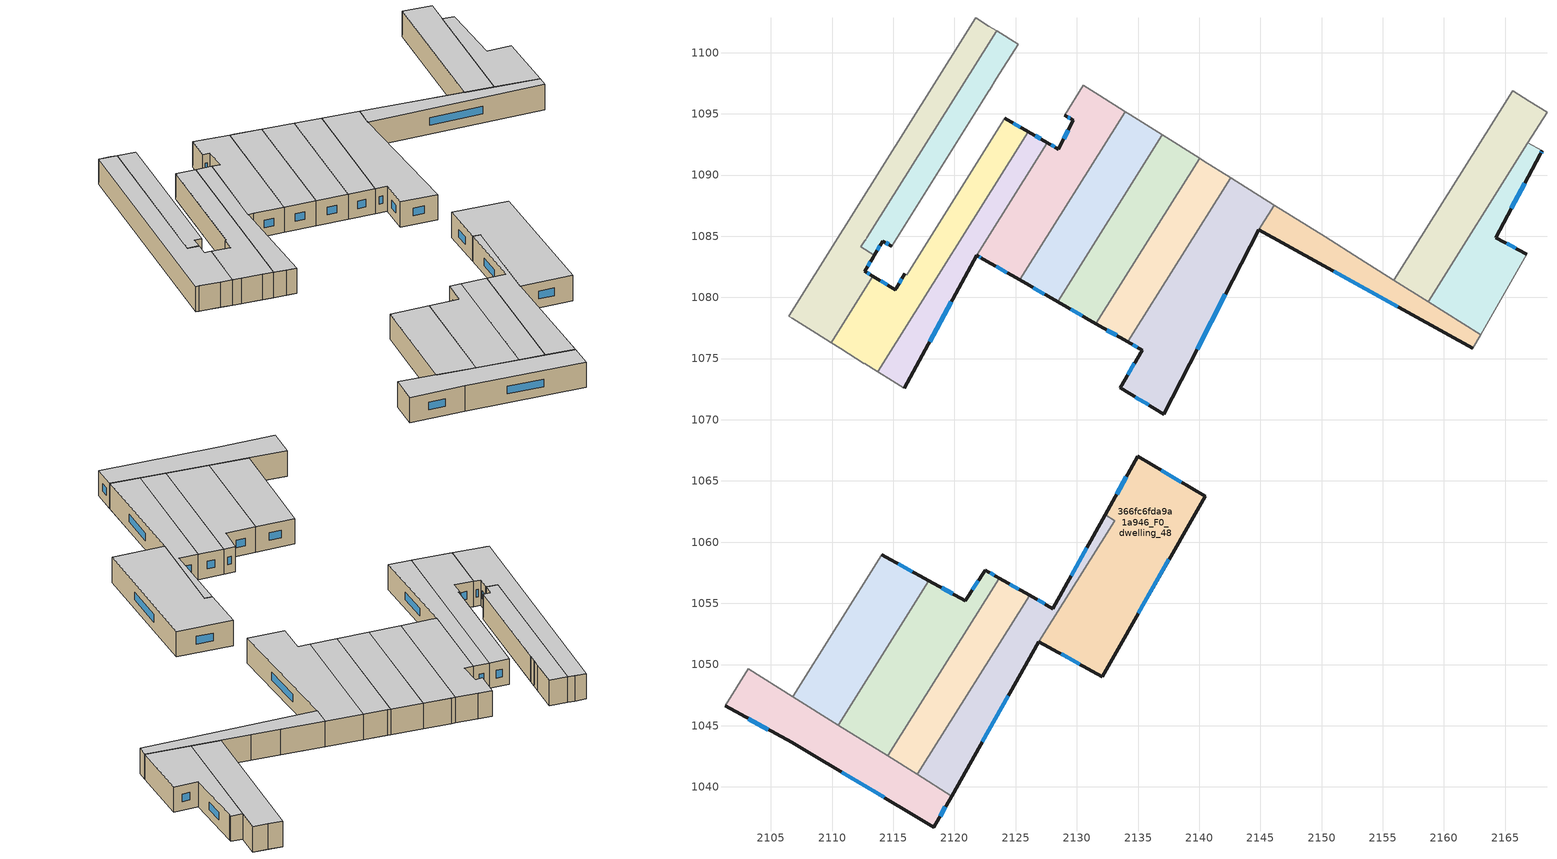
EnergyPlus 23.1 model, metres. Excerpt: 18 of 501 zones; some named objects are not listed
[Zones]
366fc6fda9a1a946_F0_dwelling_24
 floor ground (EU_floor_Construction): 2168.01,1091.97 2167.9,1091.76 2167.87,1091.71 2164.23,1084.88 2166.74,1083.54 2163.01,1076.96 2158.71,1079.65 2166.86,1092.64 z0
 wall outside (EU_wall_Construction): 2166.74,1083.54 2164.23,1084.88 2167.87,1091.71 2167.9,1091.76 2168.01,1091.97 z0:3
 wall to 366fc6fda9a1a946_F0_dwelling_12 (EU_wall_Construction): 2168.01,1091.97 2166.86,1092.64 z0:3
 wall adiabatic (EU_wall_Construction): 2163.01,1076.96 2166.74,1083.54 z0:3
 wall to 366fc6fda9a1a946_F0_dwelling_36 (EU_wall_Construction): 2158.71,1079.65 2163.01,1076.96 z0:3
 wall to 366fc6fda9a1a946_F0_dwelling_25 (EU_wall_Construction): 2166.86,1092.64 2158.71,1079.65 z0:3
 window (EU_Window_Construction): 2167.94,1091.83 2167.97,1091.9 / 2165.51,1087.27 2166.6,1089.31 / 2165.86,1084.01 2165.12,1084.41 z1.05:1.95
 ceiling to 366fc6fda9a1a946_F1_dwelling_24 (EU_floor_Construction): 2163.01,1076.96 2166.74,1083.54 2164.23,1084.88 2167.87,1091.71 2167.9,1091.76 2168.01,1091.97 2166.86,1092.64 2158.71,1079.65 z3
366fc6fda9a1a946_F0_dwelling_25
 floor ground (EU_floor_Construction): 2168.42,1095.12 2158.71,1079.65 2155.91,1081.41 2165.61,1096.88 z0
 wall to 366fc6fda9a1a946_F0_dwelling_26 (EU_wall_Construction): 2165.61,1096.88 2155.91,1081.41 z0:3
 wall to 366fc6fda9a1a946_F0_dwelling_12 (EU_wall_Construction): 2166.86,1092.64 2168.42,1095.12 2166.97,1096.03 z0:3
 wall to 366fc6fda9a1a946_F0_dwelling_36 (EU_wall_Construction): 2155.91,1081.41 2158.71,1079.65 z0:3
 wall to 366fc6fda9a1a946_F0_dwelling_13 (EU_wall_Construction): 2166.97,1096.03 2165.61,1096.88 z0:3
 ceiling to 366fc6fda9a1a946_F1_dwelling_25 (EU_floor_Construction): 2158.71,1079.65 2168.42,1095.12 2165.61,1096.88 2155.91,1081.41 z3
366fc6fda9a1a946_F0_dwelling_36
 floor ground (EU_floor_Construction): 2163.01,1076.96 2162.36,1075.83 2144.86,1085.53 2146.13,1087.54 z0
 wall outside (EU_wall_Construction): 2144.86,1085.53 2162.36,1075.83 z0:3
 wall to 366fc6fda9a1a946_F0_dwelling_37 (EU_wall_Construction): 2146.13,1087.54 2144.86,1085.53 z0:3
 wall adiabatic (EU_wall_Construction): 2162.36,1075.83 2163.01,1076.96 z0:3
 wall to 366fc6fda9a1a946_F0_dwelling_26 (EU_wall_Construction): 2155.9,1081.41 2153.1,1083.18 z0:3
 wall to 366fc6fda9a1a946_F0_dwelling_27 (EU_wall_Construction): 2153.1,1083.18 2150.29,1084.94 z0:3
 wall to 366fc6fda9a1a946_F0_dwelling_28 (EU_wall_Construction): 2150.29,1084.94 2146.13,1087.54 z0:3
 window (EU_Window_Construction): 2151,1082.12 2156.23,1079.23 z1.05:1.95
 ceiling to 366fc6fda9a1a946_F1_dwelling_36 (EU_floor_Construction): 2162.36,1075.83 2163.01,1076.96 2146.13,1087.54 2144.86,1085.53 z3
366fc6fda9a1a946_F0_dwelling_37
 floor ground (EU_floor_Construction): 2146.13,1087.54 2144.86,1085.53 2137.1,1070.47 2133.54,1072.61 2135.34,1075.69 2134.15,1076.36 2142.57,1089.78 z0
 wall outside (EU_wall_Construction): 2134.15,1076.36 2135.34,1075.69 2133.54,1072.61 2137.1,1070.47 2144.86,1085.53 z0:3
 wall to 366fc6fda9a1a946_F0_dwelling_38 (EU_wall_Construction): 2142.57,1089.78 2134.15,1076.36 z0:3
 wall to 366fc6fda9a1a946_F0_dwelling_29 (EU_wall_Construction): 2146.13,1087.54 2142.57,1089.78 z0:3
 window (EU_Window_Construction): 2134.7,1074.61 2134.17,1073.69 / 2134.57,1076.13 2134.92,1075.92 / 2139.83,1075.75 2142.14,1080.25 / 2134.79,1071.86 2135.85,1071.22 z1.05:1.95
 ceiling to 366fc6fda9a1a946_F1_dwelling_37 (EU_floor_Construction): 2137.1,1070.47 2144.86,1085.53 2146.13,1087.54 2142.57,1089.78 2134.15,1076.36 2135.34,1075.69 2133.54,1072.61 z3
366fc6fda9a1a946_F0_dwelling_38
 floor ground (EU_floor_Construction): 2142.57,1089.78 2134.15,1076.36 2131.55,1077.86 2140.02,1091.38 z0
 wall outside (EU_wall_Construction): 2131.55,1077.86 2134.15,1076.36 z0:3
 wall to 366fc6fda9a1a946_F0_dwelling_39 (EU_wall_Construction): 2140.02,1091.38 2131.55,1077.86 z0:3
 wall to 366fc6fda9a1a946_F0_dwelling_29 (EU_wall_Construction): 2142.57,1089.78 2140.33,1091.18 z0:3
 wall to 366fc6fda9a1a946_F0_dwelling_30 (EU_wall_Construction): 2140.33,1091.18 2140.02,1091.37 z0:3
 window (EU_Window_Construction): 2132.46,1077.33 2133.24,1076.89 z1.05:1.95
 ceiling to 366fc6fda9a1a946_F1_dwelling_38 (EU_floor_Construction): 2134.15,1076.36 2142.57,1089.78 2140.02,1091.38 2131.55,1077.86 z3
366fc6fda9a1a946_F0_dwelling_39
 floor ground (EU_floor_Construction): 2140.02,1091.38 2131.55,1077.86 2128.43,1079.65 2136.98,1093.29 z0
 wall outside (EU_wall_Construction): 2128.43,1079.65 2131.55,1077.86 z0:3
 wall to 366fc6fda9a1a946_F0_dwelling_40 (EU_wall_Construction): 2136.98,1093.29 2128.43,1079.65 z0:3
 wall to 366fc6fda9a1a946_F0_dwelling_30 (EU_wall_Construction): 2140.02,1091.37 2136.98,1093.29 z0:3
 window (EU_Window_Construction): 2129.52,1079.02 2130.45,1078.49 z1.05:1.95
 ceiling to 366fc6fda9a1a946_F1_dwelling_39 (EU_floor_Construction): 2131.55,1077.86 2140.02,1091.38 2136.98,1093.29 2128.43,1079.65 z3
366fc6fda9a1a946_F0_dwelling_40
 floor ground (EU_floor_Construction): 2136.98,1093.29 2128.43,1079.65 2125.33,1081.42 2133.96,1095.18 z0
 wall outside (EU_wall_Construction): 2125.33,1081.42 2128.43,1079.65 z0:3
 wall to 366fc6fda9a1a946_F0_dwelling_41 (EU_wall_Construction): 2133.96,1095.18 2125.33,1081.42 z0:3
 wall to 366fc6fda9a1a946_F0_dwelling_30 (EU_wall_Construction): 2136.98,1093.29 2134.34,1094.94 z0:3
 wall to 366fc6fda9a1a946_F0_dwelling_31 (EU_wall_Construction): 2134.34,1094.94 2133.96,1095.18 z0:3
 window (EU_Window_Construction): 2126.42,1080.8 2127.34,1080.27 z1.05:1.95
 ceiling to 366fc6fda9a1a946_F1_dwelling_40 (EU_floor_Construction): 2128.43,1079.65 2136.98,1093.29 2133.96,1095.18 2125.33,1081.42 z3
366fc6fda9a1a946_F0_dwelling_41
 floor ground (EU_floor_Construction): 2133.96,1095.18 2125.33,1081.42 2122.35,1083.14 2121.83,1083.44 2127.6,1092.64 2128.5,1092.13 2129.71,1094.5 2129,1094.87 2130.54,1097.33 z0
 wall outside (EU_wall_Construction): 2121.83,1083.44 2122.35,1083.14 2125.33,1081.42 / 2129,1094.87 2129.71,1094.5 2128.5,1092.13 2127.6,1092.64 z0:3
 wall to 366fc6fda9a1a946_F0_dwelling_42 (EU_wall_Construction): 2127.6,1092.64 2121.83,1083.44 z0:3
 wall to 366fc6fda9a1a946_F0_dwelling_33 (EU_wall_Construction): 2130.54,1097.33 2129,1094.87 z0:3
 wall to 366fc6fda9a1a946_F0_dwelling_31 (EU_wall_Construction): 2133.96,1095.18 2131.81,1096.53 z0:3
 wall to 366fc6fda9a1a946_F0_dwelling_32 (EU_wall_Construction): 2131.81,1096.53 2130.54,1097.33 z0:3
 window (EU_Window_Construction): 2122.01,1083.33 2122.16,1083.24 / 2128.18,1092.31 2127.91,1092.46 / 2129.28,1093.66 2128.92,1092.96 / 2129.25,1094.74 2129.46,1094.63 / 2123.39,1082.54 2124.28,1082.02 z1.05:1.95
 ceiling to 366fc6fda9a1a946_F1_dwelling_41 (EU_floor_Construction): 2125.33,1081.42 2133.96,1095.18 2130.54,1097.33 2129,1094.87 2129.71,1094.5 2128.5,1092.13 2127.6,1092.64 2121.83,1083.44 2122.35,1083.14 z3
366fc6fda9a1a946_F0_dwelling_42
 floor ground (EU_floor_Construction): 2127.6,1092.64 2121.83,1083.44 2115.88,1072.56 2113.72,1073.92 2126.03,1093.54 z0
 wall outside (EU_wall_Construction): 2115.88,1072.56 2121.83,1083.44 / 2127.6,1092.64 2126.03,1093.54 z0:3
 wall to 366fc6fda9a1a946_F0_dwelling_43 (EU_wall_Construction): 2126.03,1093.54 2113.72,1073.92 z0:3
 wall to 366fc6fda9a1a946_F0_dwelling_55 (EU_wall_Construction): 2113.72,1073.92 2114.9,1073.18 z0:3
 wall to 366fc6fda9a1a946_F0_dwelling_54 (EU_wall_Construction): 2114.9,1073.18 2115.88,1072.56 z0:3
 window (EU_Window_Construction): 2117.97,1076.38 2119.74,1079.62 / 2127.05,1092.95 2126.58,1093.22 z1.05:1.95
 ceiling to 366fc6fda9a1a946_F1_dwelling_42 (EU_floor_Construction): 2115.88,1072.56 2121.83,1083.44 2127.6,1092.64 2126.03,1093.54 2113.72,1073.92 z3
366fc6fda9a1a946_F0_dwelling_43
 floor ground (EU_floor_Construction): 2126.03,1093.54 2113.72,1073.92 2109.91,1076.31 2113.32,1081.74 2115.15,1080.63 2115.22,1080.75 2115.94,1081.93 2116.1,1081.84 2124.12,1094.63 z0
 wall outside (EU_wall_Construction): 2126.03,1093.54 2124.12,1094.63 / 2115.94,1081.93 2115.22,1080.75 2115.15,1080.63 2113.32,1081.74 z0:3
 wall to 366fc6fda9a1a946_F0_dwelling_44 (EU_wall_Construction): 2124.12,1094.63 2116.26,1082.09 2116.22,1082.03 2116.1,1081.84 2115.94,1081.93 z0:3
 wall to 366fc6fda9a1a946_F0_dwelling_46 (EU_wall_Construction): 2113.32,1081.74 2109.91,1076.31 z0:3
 wall to 366fc6fda9a1a946_F0_dwelling_56 (EU_wall_Construction): 2110.68,1075.83 2112.64,1074.6 z0:3
 wall to 366fc6fda9a1a946_F0_dwelling_55 (EU_wall_Construction): 2112.64,1074.6 2113.72,1073.92 z0:3
 wall to 366fc6fda9a1a946_F0_dwelling_57 (EU_wall_Construction): 2109.91,1076.31 2110.68,1075.83 z0:3
 window (EU_Window_Construction): 2125.36,1093.92 2124.79,1094.25 / 2114.51,1081.02 2113.96,1081.35 / 2115.69,1081.52 2115.48,1081.17 z1.05:1.95
 ceiling to 366fc6fda9a1a946_F1_dwelling_43 (EU_floor_Construction): 2113.72,1073.92 2126.03,1093.54 2124.12,1094.63 2116.1,1081.84 2115.94,1081.93 2115.22,1080.75 2115.15,1080.63 2113.32,1081.74 2109.91,1076.31 z3
366fc6fda9a1a946_F0_dwelling_45
 floor ground (EU_floor_Construction): 2125.2,1100.67 2122.86,1096.95 2122.84,1096.92 2114.85,1084.18 2114.16,1084.61 2113.45,1083.45 2112.36,1084.12 2112.68,1084.63 2112.74,1084.73 2112.83,1084.88 2123.43,1101.78 z0
 wall outside (EU_wall_Construction): 2113.45,1083.45 2114.16,1084.61 2114.85,1084.18 z0:3
 wall to 366fc6fda9a1a946_F0_dwelling_46 (EU_wall_Construction): 2123.43,1101.78 2112.83,1084.88 2112.74,1084.73 2112.68,1084.63 2112.36,1084.12 2113.45,1083.45 z0:3
 wall to 366fc6fda9a1a946_F0_dwelling_33 (EU_wall_Construction): 2123.43,1097.86 2125.2,1100.67 z0:3
 wall to 366fc6fda9a1a946_F0_dwelling_44 (EU_wall_Construction): 2114.85,1084.18 2122.23,1095.94 2122.37,1096.16 2122.84,1096.92 2122.86,1096.95 / 2122.87,1096.96 2123.43,1097.85 z0:3
 wall to 366fc6fda9a1a946_F0_dwelling_34 (EU_wall_Construction): 2125.2,1100.67 2123.43,1101.78 z0:3
 window (EU_Window_Construction): 2114.4,1084.46 2114.61,1084.33 / 2113.7,1083.86 2113.91,1084.2 z1.05:1.95
 ceiling to 366fc6fda9a1a946_F1_dwelling_45 (EU_floor_Construction): 2114.85,1084.18 2122.84,1096.92 2122.86,1096.95 2125.2,1100.67 2123.43,1101.78 2112.83,1084.88 2112.74,1084.73 2112.68,1084.63 2112.36,1084.12 2113.45,1083.45 2114.16,1084.61 z3
366fc6fda9a1a946_F0_dwelling_46
 floor ground (EU_floor_Construction): 2123.43,1101.78 2112.36,1084.12 2113.45,1083.45 2113.36,1083.3 2112.66,1082.15 2113.32,1081.74 2109.91,1076.31 2106.45,1078.48 2121.74,1102.85 z0
 wall outside (EU_wall_Construction): 2113.32,1081.74 2112.66,1082.15 2113.36,1083.3 2113.45,1083.45 z0:3
 wall to 366fc6fda9a1a946_F0_dwelling_47 (EU_wall_Construction): 2121.74,1102.85 2106.45,1078.48 z0:3
 wall to 366fc6fda9a1a946_F0_dwelling_58 (EU_wall_Construction): 2106.76,1078.29 2108.72,1077.06 z0:3
 wall to 366fc6fda9a1a946_F0_dwelling_35 (EU_wall_Construction): 2122.81,1102.17 2121.74,1102.85 z0:3
 wall to 366fc6fda9a1a946_F0_dwelling_57 (EU_wall_Construction): 2108.72,1077.06 2109.91,1076.31 z0:3
 wall to 366fc6fda9a1a946_F0_dwelling_59 (EU_wall_Construction): 2106.45,1078.48 2106.76,1078.29 z0:3
 wall to 366fc6fda9a1a946_F0_dwelling_34 (EU_wall_Construction): 2123.43,1101.78 2122.81,1102.17 z0:3
 window (EU_Window_Construction): 2112.9,1082.55 2113.11,1082.89 / 2113.09,1081.88 2112.89,1082 z1.05:1.95
 ceiling to 366fc6fda9a1a946_F1_dwelling_46 (EU_floor_Construction): 2113.32,1081.74 2112.66,1082.15 2113.36,1083.3 2113.45,1083.45 2112.36,1084.12 2123.43,1101.78 2121.74,1102.85 2106.45,1078.48 2109.91,1076.31 z3
366fc6fda9a1a946_F0_dwelling_48
 floor ground (EU_floor_Construction): 2140.47,1063.77 2132.06,1049 2126.91,1051.87 2133.11,1061.76 2132.33,1062.25 2134.98,1067.02 z0
 wall outside (EU_wall_Construction): 2126.91,1051.87 2132.06,1049 2140.47,1063.77 2134.98,1067.02 2132.33,1062.25 z0:3
 wall to 366fc6fda9a1a946_F0_dwelling_49 (EU_wall_Construction): 2132.33,1062.25 2133.11,1061.76 2126.91,1051.87 z0:3
 window (EU_Window_Construction): 2128.71,1050.86 2130.25,1050 / 2134.05,1065.34 2133.26,1063.92 / 2138.55,1064.91 2136.91,1065.88 / 2135.01,1054.18 2137.52,1058.59 z1.05:1.95
 ceiling to 366fc6fda9a1a946_F1_dwelling_48 (EU_floor_Construction): 2132.06,1049 2140.47,1063.77 2134.98,1067.02 2132.33,1062.25 2133.11,1061.76 2126.91,1051.87 z3
366fc6fda9a1a946_F0_dwelling_49
 floor ground (EU_floor_Construction): 2133.11,1061.76 2126.91,1051.87 2119.76,1039.25 2116.95,1041.01 2126.13,1055.66 2128.05,1054.58 2132.33,1062.25 z0
 wall outside (EU_wall_Construction): 2119.76,1039.25 2126.91,1051.87 / 2132.33,1062.25 2128.05,1054.58 2126.13,1055.66 z0:3
 wall to 366fc6fda9a1a946_F0_dwelling_50 (EU_wall_Construction): 2126.13,1055.66 2116.95,1041.01 z0:3
 wall to 366fc6fda9a1a946_F0_dwelling_60 (EU_wall_Construction): 2116.95,1041.01 2119.76,1039.25 z0:3
 window (EU_Window_Construction): 2122.26,1043.67 2124.4,1047.44 / 2127.37,1054.96 2126.8,1055.28 / 2130.83,1059.56 2129.55,1057.27 z1.05:1.95
 ceiling to 366fc6fda9a1a946_F1_dwelling_49 (EU_floor_Construction): 2119.76,1039.25 2126.91,1051.87 2133.11,1061.76 2132.33,1062.25 2128.05,1054.58 2126.13,1055.66 2116.95,1041.01 z3
366fc6fda9a1a946_F0_dwelling_50
 floor ground (EU_floor_Construction): 2126.13,1055.66 2116.95,1041.01 2114.54,1042.53 2123.65,1057.06 z0
 wall outside (EU_wall_Construction): 2126.13,1055.66 2123.65,1057.06 z0:3
 wall to 366fc6fda9a1a946_F0_dwelling_51 (EU_wall_Construction): 2123.65,1057.06 2114.54,1042.53 z0:3
 wall to 366fc6fda9a1a946_F0_dwelling_60 (EU_wall_Construction): 2114.54,1042.53 2116.95,1041.01 z0:3
 window (EU_Window_Construction): 2125.26,1056.15 2124.52,1056.57 z1.05:1.95
 ceiling to 366fc6fda9a1a946_F1_dwelling_50 (EU_floor_Construction): 2116.95,1041.01 2126.13,1055.66 2123.65,1057.06 2114.54,1042.53 z3
366fc6fda9a1a946_F0_dwelling_51
 floor ground (EU_floor_Construction): 2123.65,1057.06 2114.54,1042.53 2110.5,1045.05 2117.91,1056.86 2120.9,1055.23 2122.5,1057.72 z0
 wall outside (EU_wall_Construction): 2123.65,1057.06 2122.5,1057.72 2120.9,1055.23 2117.91,1056.86 z0:3
 wall to 366fc6fda9a1a946_F0_dwelling_52 (EU_wall_Construction): 2117.91,1056.86 2110.5,1045.05 z0:3
 wall to 366fc6fda9a1a946_F0_dwelling_60 (EU_wall_Construction): 2110.5,1045.05 2114.54,1042.53 z0:3
 window (EU_Window_Construction): 2119.85,1055.8 2118.96,1056.29 / 2121.94,1056.84 2121.46,1056.1 / 2123.25,1057.29 2122.9,1057.49 z1.05:1.95
 ceiling to 366fc6fda9a1a946_F1_dwelling_51 (EU_floor_Construction): 2114.54,1042.53 2123.65,1057.06 2122.5,1057.72 2120.9,1055.23 2117.91,1056.86 2110.5,1045.05 z3
366fc6fda9a1a946_F0_dwelling_52
 floor ground (EU_floor_Construction): 2117.91,1056.86 2110.5,1045.05 2106.79,1047.38 2114.05,1058.97 z0
 wall outside (EU_wall_Construction): 2117.91,1056.86 2114.05,1058.97 z0:3
 wall to 366fc6fda9a1a946_F0_dwelling_53 (EU_wall_Construction): 2114.05,1058.97 2106.79,1047.38 z0:3
 wall to 366fc6fda9a1a946_F0_dwelling_60 (EU_wall_Construction): 2106.79,1047.38 2110.5,1045.05 z0:3
 window (EU_Window_Construction): 2116.56,1057.6 2115.4,1058.23 z1.05:1.95
 ceiling to 366fc6fda9a1a946_F1_dwelling_52 (EU_floor_Construction): 2110.5,1045.05 2117.91,1056.86 2114.05,1058.97 2106.79,1047.38 z3
366fc6fda9a1a946_F0_dwelling_60
 floor ground (EU_floor_Construction): 2119.76,1039.25 2118.31,1036.71 2106.72,1043.63 2101.25,1046.64 2103.15,1049.67 z0
 wall outside (EU_wall_Construction): 2101.25,1046.64 2106.72,1043.63 2118.31,1036.71 2119.76,1039.25 z0:3
 wall to 366fc6fda9a1a946_F0_dwelling_61 (EU_wall_Construction): 2103.15,1049.67 2101.25,1046.64 z0:3
 wall to 366fc6fda9a1a946_F0_dwelling_53 (EU_wall_Construction): 2106.79,1047.39 2103.15,1049.67 z0:3
 window (EU_Window_Construction): 2103.16,1045.58 2104.8,1044.68 / 2118.82,1037.6 2119.25,1038.36 / 2110.78,1041.2 2114.25,1039.13 z1.05:1.95
 ceiling to 366fc6fda9a1a946_F1_dwelling_60 (EU_floor_Construction): 2118.31,1036.71 2119.76,1039.25 2103.15,1049.67 2101.25,1046.64 2106.72,1043.63 z3
[Building]
EU S2 Campaign: North Axis=0; Terrain=City; Solar Distribution=FullExterior
[Site:Location]
Bologna: Latitude=44.5; Longitude=11.25; Time Zone=1; Elevation=37
[SizingPeriod:WeatherFileDays]
AnnualSizingPeriod: Begin Month=1; Begin Day of Month=1; End Month=12; End Day of Month=31; Day of Week for Start Day=Monday; Use Weather File Daylight Saving Period=No; Use Weather File Rain and Snow Indicators=No
[MATERIAL]
EU_InternalMass_Material: Roughness=MediumRough; Thickness=0.1; Conductivity=1; Density=1800; Specific Heat=900; Thermal Absorptance=0.9; Solar Absorptance=0.7; Visible Absorptance=0.7
[MATERIAL:NOMASS] Roughness=MediumRough; Thermal Absorptance=0.9; Solar Absorptance=0.7; Visible Absorptance=0.7
Name | Thermal Resistance
EU_wall_NoMass | 0.890213
EU_floor_NoMass | 0.79516
[WINDOWMATERIAL:SIMPLEGLAZINGSYSTEM]
EU_Window_SimpleGlazing: UFactor=4.49146; Solar Heat Gain Coefficient=0.85; Visible Transmittance=0.85
[CONSTRUCTION]
EU_wall_Construction: EU_wall_NoMass
EU_floor_Construction: EU_floor_NoMass
EU_Window_Construction: EU_Window_SimpleGlazing
EU_InternalMass_Construction: EU_InternalMass_Material
[ZONE] Type=1; Multiplier=1; Ceiling Height=autocalculate; Floor Area=autocalculate; Part of Total Floor Area=Yes
Name | Volume
366fc6fda9a1a946_F0_dwelling_24 | 147.959
366fc6fda9a1a946_F0_dwelling_25 | 181.66
366fc6fda9a1a946_F0_dwelling_36 | 110.349
366fc6fda9a1a946_F0_dwelling_37 | 265.075
366fc6fda9a1a946_F0_dwelling_38 | 143.198
366fc6fda9a1a946_F0_dwelling_39 | 172.863
366fc6fda9a1a946_F0_dwelling_40 | 172.859
366fc6fda9a1a946_F0_dwelling_41 | 190.408
366fc6fda9a1a946_F0_dwelling_42 | 139.366
366fc6fda9a1a946_F0_dwelling_43 | 197.583
366fc6fda9a1a946_F0_dwelling_45 | 126.927
366fc6fda9a1a946_F0_dwelling_46 | 218.781
366fc6fda9a1a946_F0_dwelling_48 | 300.943
366fc6fda9a1a946_F0_dwelling_49 | 171.408
366fc6fda9a1a946_F0_dwelling_50 | 146.943
366fc6fda9a1a946_F0_dwelling_51 | 212.953
366fc6fda9a1a946_F0_dwelling_52 | 181.666
366fc6fda9a1a946_F0_dwelling_60 | 187.446
[INTERNALMASS] Construction=EU_InternalMass_Construction
Name | Zone or ZoneList | Surface Area
366fc6fda9a1a946_F0_dwelling_24_EU_InternalMass | 366fc6fda9a1a946_F0_dwelling_24 | 49.3206
366fc6fda9a1a946_F0_dwelling_25_EU_InternalMass | 366fc6fda9a1a946_F0_dwelling_25 | 60.553
366fc6fda9a1a946_F0_dwelling_36_EU_InternalMass | 366fc6fda9a1a946_F0_dwelling_36 | 36.783
366fc6fda9a1a946_F0_dwelling_37_EU_InternalMass | 366fc6fda9a1a946_F0_dwelling_37 | 88.3591
366fc6fda9a1a946_F0_dwelling_38_EU_InternalMass | 366fc6fda9a1a946_F0_dwelling_38 | 47.7329
366fc6fda9a1a946_F0_dwelling_39_EU_InternalMass | 366fc6fda9a1a946_F0_dwelling_39 | 57.6211
366fc6fda9a1a946_F0_dwelling_40_EU_InternalMass | 366fc6fda9a1a946_F0_dwelling_40 | 57.6196
366fc6fda9a1a946_F0_dwelling_41_EU_InternalMass | 366fc6fda9a1a946_F0_dwelling_41 | 63.4692
366fc6fda9a1a946_F0_dwelling_42_EU_InternalMass | 366fc6fda9a1a946_F0_dwelling_42 | 46.4546
366fc6fda9a1a946_F0_dwelling_43_EU_InternalMass | 366fc6fda9a1a946_F0_dwelling_43 | 65.86
366fc6fda9a1a946_F0_dwelling_45_EU_InternalMass | 366fc6fda9a1a946_F0_dwelling_45 | 42.3056
366fc6fda9a1a946_F0_dwelling_46_EU_InternalMass | 366fc6fda9a1a946_F0_dwelling_46 | 72.9262
366fc6fda9a1a946_F0_dwelling_48_EU_InternalMass | 366fc6fda9a1a946_F0_dwelling_48 | 100.316
366fc6fda9a1a946_F0_dwelling_49_EU_InternalMass | 366fc6fda9a1a946_F0_dwelling_49 | 57.1354
366fc6fda9a1a946_F0_dwelling_50_EU_InternalMass | 366fc6fda9a1a946_F0_dwelling_50 | 48.981
366fc6fda9a1a946_F0_dwelling_51_EU_InternalMass | 366fc6fda9a1a946_F0_dwelling_51 | 70.9843
366fc6fda9a1a946_F0_dwelling_52_EU_InternalMass | 366fc6fda9a1a946_F0_dwelling_52 | 60.5554
366fc6fda9a1a946_F0_dwelling_60_EU_InternalMass | 366fc6fda9a1a946_F0_dwelling_60 | 62.4819
[OTHEREQUIPMENT] Fuel Type=Electricity; Design Level Calculation Method=Watts/Area; Power per Zone Floor Area=1; Fraction Latent=0; Fraction Radiant=0; Fraction Lost=0; Carbon Dioxide Generation Rate=0; EndUse Subcategory=EU_Step8_InternalGains
Name | Zone or ZoneList or Space or SpaceList | Schedule
EU_Step8_InternalGain_366fc6fda9a1a946_F0_dwelling_24_f000 | 366fc6fda9a1a946_F0_dwelling_24 | EU_Step8_GainSchedule_366fc6fda9a1a946_F0_dwelling_24_f000
EU_Step8_InternalGain_366fc6fda9a1a946_F0_dwelling_25_f000 | 366fc6fda9a1a946_F0_dwelling_25 | EU_Step8_GainSchedule_366fc6fda9a1a946_F0_dwelling_25_f000
EU_Step8_InternalGain_366fc6fda9a1a946_F0_dwelling_36_f000 | 366fc6fda9a1a946_F0_dwelling_36 | EU_Step8_GainSchedule_366fc6fda9a1a946_F0_dwelling_36_f000
EU_Step8_InternalGain_366fc6fda9a1a946_F0_dwelling_37_f000 | 366fc6fda9a1a946_F0_dwelling_37 | EU_Step8_GainSchedule_366fc6fda9a1a946_F0_dwelling_37_f000
EU_Step8_InternalGain_366fc6fda9a1a946_F0_dwelling_38_f000 | 366fc6fda9a1a946_F0_dwelling_38 | EU_Step8_GainSchedule_366fc6fda9a1a946_F0_dwelling_38_f000
EU_Step8_InternalGain_366fc6fda9a1a946_F0_dwelling_39_f000 | 366fc6fda9a1a946_F0_dwelling_39 | EU_Step8_GainSchedule_366fc6fda9a1a946_F0_dwelling_39_f000
EU_Step8_InternalGain_366fc6fda9a1a946_F0_dwelling_40_f000 | 366fc6fda9a1a946_F0_dwelling_40 | EU_Step8_GainSchedule_366fc6fda9a1a946_F0_dwelling_40_f000
EU_Step8_InternalGain_366fc6fda9a1a946_F0_dwelling_41_f000 | 366fc6fda9a1a946_F0_dwelling_41 | EU_Step8_GainSchedule_366fc6fda9a1a946_F0_dwelling_41_f000
EU_Step8_InternalGain_366fc6fda9a1a946_F0_dwelling_42_f000 | 366fc6fda9a1a946_F0_dwelling_42 | EU_Step8_GainSchedule_366fc6fda9a1a946_F0_dwelling_42_f000
EU_Step8_InternalGain_366fc6fda9a1a946_F0_dwelling_43_f000 | 366fc6fda9a1a946_F0_dwelling_43 | EU_Step8_GainSchedule_366fc6fda9a1a946_F0_dwelling_43_f000
EU_Step8_InternalGain_366fc6fda9a1a946_F0_dwelling_45_f000 | 366fc6fda9a1a946_F0_dwelling_45 | EU_Step8_GainSchedule_366fc6fda9a1a946_F0_dwelling_45_f000
EU_Step8_InternalGain_366fc6fda9a1a946_F0_dwelling_46_f000 | 366fc6fda9a1a946_F0_dwelling_46 | EU_Step8_GainSchedule_366fc6fda9a1a946_F0_dwelling_46_f000
EU_Step8_InternalGain_366fc6fda9a1a946_F0_dwelling_48_f000 | 366fc6fda9a1a946_F0_dwelling_48 | EU_Step8_GainSchedule_366fc6fda9a1a946_F0_dwelling_48_f000
EU_Step8_InternalGain_366fc6fda9a1a946_F0_dwelling_49_f000 | 366fc6fda9a1a946_F0_dwelling_49 | EU_Step8_GainSchedule_366fc6fda9a1a946_F0_dwelling_49_f000
EU_Step8_InternalGain_366fc6fda9a1a946_F0_dwelling_50_f000 | 366fc6fda9a1a946_F0_dwelling_50 | EU_Step8_GainSchedule_366fc6fda9a1a946_F0_dwelling_50_f000
EU_Step8_InternalGain_366fc6fda9a1a946_F0_dwelling_51_f000 | 366fc6fda9a1a946_F0_dwelling_51 | EU_Step8_GainSchedule_366fc6fda9a1a946_F0_dwelling_51_f000
EU_Step8_InternalGain_366fc6fda9a1a946_F0_dwelling_52_f000 | 366fc6fda9a1a946_F0_dwelling_52 | EU_Step8_GainSchedule_366fc6fda9a1a946_F0_dwelling_52_f000
EU_Step8_InternalGain_366fc6fda9a1a946_F0_dwelling_60_f000 | 366fc6fda9a1a946_F0_dwelling_60 | EU_Step8_GainSchedule_366fc6fda9a1a946_F0_dwelling_60_f000
[ZONEVENTILATION:DESIGNFLOWRATE] Schedule=EU_AlwaysOn; Design Flow Rate Calculation Method=AirChanges/Hour; Air Changes per Hour=0.718634; Ventilation Type=Natural; Fan Pressure Rise=0; Fan Total Efficiency=1; Constant Term Coefficient=1; Temperature Term Coefficient=0; Velocity Term Coefficient=0; Velocity Squared Term Coefficient=0; Minimum Indoor Temperature=-100; Maximum Indoor Temperature=100; Delta Temperature=-100; Minimum Outdoor Temperature=-100; Maximum Outdoor Temperature=100; Maximum Wind Speed=40
Name | Zone or ZoneList or Space or SpaceList
EU_ConstantAir_366fc6fda9a1a946_F0_dwelling_24 | 366fc6fda9a1a946_F0_dwelling_24
EU_ConstantAir_366fc6fda9a1a946_F0_dwelling_25 | 366fc6fda9a1a946_F0_dwelling_25
EU_ConstantAir_366fc6fda9a1a946_F0_dwelling_36 | 366fc6fda9a1a946_F0_dwelling_36
EU_ConstantAir_366fc6fda9a1a946_F0_dwelling_37 | 366fc6fda9a1a946_F0_dwelling_37
EU_ConstantAir_366fc6fda9a1a946_F0_dwelling_38 | 366fc6fda9a1a946_F0_dwelling_38
EU_ConstantAir_366fc6fda9a1a946_F0_dwelling_39 | 366fc6fda9a1a946_F0_dwelling_39
EU_ConstantAir_366fc6fda9a1a946_F0_dwelling_40 | 366fc6fda9a1a946_F0_dwelling_40
EU_ConstantAir_366fc6fda9a1a946_F0_dwelling_41 | 366fc6fda9a1a946_F0_dwelling_41
EU_ConstantAir_366fc6fda9a1a946_F0_dwelling_42 | 366fc6fda9a1a946_F0_dwelling_42
EU_ConstantAir_366fc6fda9a1a946_F0_dwelling_43 | 366fc6fda9a1a946_F0_dwelling_43
EU_ConstantAir_366fc6fda9a1a946_F0_dwelling_45 | 366fc6fda9a1a946_F0_dwelling_45
EU_ConstantAir_366fc6fda9a1a946_F0_dwelling_46 | 366fc6fda9a1a946_F0_dwelling_46
EU_ConstantAir_366fc6fda9a1a946_F0_dwelling_48 | 366fc6fda9a1a946_F0_dwelling_48
EU_ConstantAir_366fc6fda9a1a946_F0_dwelling_49 | 366fc6fda9a1a946_F0_dwelling_49
EU_ConstantAir_366fc6fda9a1a946_F0_dwelling_50 | 366fc6fda9a1a946_F0_dwelling_50
EU_ConstantAir_366fc6fda9a1a946_F0_dwelling_51 | 366fc6fda9a1a946_F0_dwelling_51
EU_ConstantAir_366fc6fda9a1a946_F0_dwelling_52 | 366fc6fda9a1a946_F0_dwelling_52
EU_ConstantAir_366fc6fda9a1a946_F0_dwelling_60 | 366fc6fda9a1a946_F0_dwelling_60
[HVACTEMPLATE:THERMOSTAT] Constant Heating Setpoint=20; Constant Cooling Setpoint=50
EU_HeatOnly_366fc6fda9a1a946_F5_dwelling_21; EU_HeatOnly_366fc6fda9a1a946_F5_dwelling_22; EU_HeatOnly_366fc6fda9a1a946_F5_dwelling_23; EU_HeatOnly_366fc6fda9a1a946_F5_dwelling_24; EU_HeatOnly_366fc6fda9a1a946_F5_dwelling_25; EU_HeatOnly_366fc6fda9a1a946_F5_dwelling_26; EU_HeatOnly_366fc6fda9a1a946_F5_dwelling_27; EU_HeatOnly_366fc6fda9a1a946_F5_dwelling_28; EU_HeatOnly_366fc6fda9a1a946_F5_dwelling_29; EU_HeatOnly_366fc6fda9a1a946_F5_dwelling_30; EU_HeatOnly_366fc6fda9a1a946_F5_dwelling_31; EU_HeatOnly_366fc6fda9a1a946_F5_dwelling_32; EU_HeatOnly_366fc6fda9a1a946_F5_dwelling_33; EU_HeatOnly_366fc6fda9a1a946_F5_dwelling_34; EU_HeatOnly_366fc6fda9a1a946_F5_dwelling_35; EU_HeatOnly_366fc6fda9a1a946_F5_dwelling_36; EU_HeatOnly_366fc6fda9a1a946_F5_dwelling_37; EU_HeatOnly_366fc6fda9a1a946_F5_dwelling_38; EU_HeatOnly_366fc6fda9a1a946_F5_dwelling_39; EU_HeatOnly_366fc6fda9a1a946_F5_dwelling_40; EU_HeatOnly_366fc6fda9a1a946_F5_dwelling_41; EU_HeatOnly_366fc6fda9a1a946_F5_dwelling_42; EU_HeatOnly_366fc6fda9a1a946_F5_dwelling_43; EU_HeatOnly_366fc6fda9a1a946_F5_dwelling_44; EU_HeatOnly_366fc6fda9a1a946_F5_dwelling_45; EU_HeatOnly_366fc6fda9a1a946_F5_dwelling_46; EU_HeatOnly_366fc6fda9a1a946_F5_dwelling_47; EU_HeatOnly_366fc6fda9a1a946_F5_dwelling_48; EU_HeatOnly_366fc6fda9a1a946_F5_dwelling_49; EU_HeatOnly_366fc6fda9a1a946_F5_dwelling_50; EU_HeatOnly_366fc6fda9a1a946_F5_dwelling_51; EU_HeatOnly_366fc6fda9a1a946_F5_dwelling_52; EU_HeatOnly_366fc6fda9a1a946_F5_dwelling_53; EU_HeatOnly_366fc6fda9a1a946_F5_dwelling_54; EU_HeatOnly_366fc6fda9a1a946_F5_dwelling_55; EU_HeatOnly_366fc6fda9a1a946_F5_dwelling_56; EU_HeatOnly_366fc6fda9a1a946_F5_dwelling_57; EU_HeatOnly_366fc6fda9a1a946_F5_dwelling_58; EU_HeatOnly_366fc6fda9a1a946_F5_dwelling_59; EU_HeatOnly_366fc6fda9a1a946_F5_dwelling_60; EU_HeatOnly_366fc6fda9a1a946_F5_dwelling_61; EU_HeatOnly_366fc6fda9a1a946_F5_dwelling_62; EU_HeatOnly_366fc6fda9a1a946_F5_dwelling_63; EU_HeatOnly_366fc6fda9a1a946_F5_dwelling_64; EU_HeatOnly_366fc6fda9a1a946_F5_dwelling_65; EU_HeatOnly_366fc6fda9a1a946_F5_dwelling_66; EU_HeatOnly_366fc6fda9a1a946_F5_dwelling_67; EU_HeatOnly_366fc6fda9a1a946_F5_dwelling_68; EU_HeatOnly_366fc6fda9a1a946_F5_dwelling_69; EU_HeatOnly_366fc6fda9a1a946_F5_dwelling_70; EU_HeatOnly_366fc6fda9a1a946_F6_dwelling_0; EU_HeatOnly_366fc6fda9a1a946_F6_dwelling_1; EU_HeatOnly_366fc6fda9a1a946_F6_dwelling_2; EU_HeatOnly_366fc6fda9a1a946_F6_dwelling_3; EU_HeatOnly_366fc6fda9a1a946_F6_dwelling_4; EU_HeatOnly_366fc6fda9a1a946_F6_dwelling_5; EU_HeatOnly_366fc6fda9a1a946_F6_dwelling_6; EU_HeatOnly_366fc6fda9a1a946_F6_dwelling_7; EU_HeatOnly_366fc6fda9a1a946_F6_dwelling_8; EU_HeatOnly_366fc6fda9a1a946_F6_dwelling_9; EU_HeatOnly_366fc6fda9a1a946_F6_dwelling_10; EU_HeatOnly_366fc6fda9a1a946_F6_dwelling_11; EU_HeatOnly_366fc6fda9a1a946_F6_dwelling_12; EU_HeatOnly_366fc6fda9a1a946_F6_dwelling_13; EU_HeatOnly_366fc6fda9a1a946_F6_dwelling_14; EU_HeatOnly_366fc6fda9a1a946_F6_dwelling_15; EU_HeatOnly_366fc6fda9a1a946_F6_dwelling_16; EU_HeatOnly_366fc6fda9a1a946_F6_dwelling_17; EU_HeatOnly_366fc6fda9a1a946_F6_dwelling_18; EU_HeatOnly_366fc6fda9a1a946_F6_dwelling_19; EU_HeatOnly_366fc6fda9a1a946_F6_dwelling_20; EU_HeatOnly_366fc6fda9a1a946_F6_dwelling_21; EU_HeatOnly_366fc6fda9a1a946_F6_dwelling_22; EU_HeatOnly_366fc6fda9a1a946_F6_dwelling_23; EU_HeatOnly_366fc6fda9a1a946_F6_dwelling_24; EU_HeatOnly_366fc6fda9a1a946_F6_dwelling_25; EU_HeatOnly_366fc6fda9a1a946_F6_dwelling_26; EU_HeatOnly_366fc6fda9a1a946_F6_dwelling_27; EU_HeatOnly_366fc6fda9a1a946_F6_dwelling_28; EU_HeatOnly_366fc6fda9a1a946_F6_dwelling_29; EU_HeatOnly_366fc6fda9a1a946_F6_dwelling_30; EU_HeatOnly_366fc6fda9a1a946_F6_dwelling_31; EU_HeatOnly_366fc6fda9a1a946_F6_dwelling_32; EU_HeatOnly_366fc6fda9a1a946_F6_dwelling_33; EU_HeatOnly_366fc6fda9a1a946_F6_dwelling_34; EU_HeatOnly_366fc6fda9a1a946_F6_dwelling_35; EU_HeatOnly_366fc6fda9a1a946_F6_dwelling_36; EU_HeatOnly_366fc6fda9a1a946_F6_dwelling_37; EU_HeatOnly_366fc6fda9a1a946_F6_dwelling_38; EU_HeatOnly_366fc6fda9a1a946_F6_dwelling_39; EU_HeatOnly_366fc6fda9a1a946_F6_dwelling_40; EU_HeatOnly_366fc6fda9a1a946_F6_dwelling_41; EU_HeatOnly_366fc6fda9a1a946_F6_dwelling_42; EU_HeatOnly_366fc6fda9a1a946_F6_dwelling_43; EU_HeatOnly_366fc6fda9a1a946_F6_dwelling_44; EU_HeatOnly_366fc6fda9a1a946_F6_dwelling_45; EU_HeatOnly_366fc6fda9a1a946_F6_dwelling_46; EU_HeatOnly_366fc6fda9a1a946_F6_dwelling_47; EU_HeatOnly_366fc6fda9a1a946_F6_dwelling_48; EU_HeatOnly_366fc6fda9a1a946_F6_dwelling_49; EU_HeatOnly_366fc6fda9a1a946_F6_dwelling_50; EU_HeatOnly_366fc6fda9a1a946_F6_dwelling_51; EU_HeatOnly_366fc6fda9a1a946_F6_dwelling_52; EU_HeatOnly_366fc6fda9a1a946_F6_dwelling_53; EU_HeatOnly_366fc6fda9a1a946_F6_dwelling_54; EU_HeatOnly_366fc6fda9a1a946_F6_dwelling_55; EU_HeatOnly_366fc6fda9a1a946_F6_dwelling_56; EU_HeatOnly_366fc6fda9a1a946_F6_dwelling_57; EU_HeatOnly_366fc6fda9a1a946_F6_dwelling_58; EU_HeatOnly_366fc6fda9a1a946_F6_dwelling_59; EU_HeatOnly_366fc6fda9a1a946_F6_dwelling_60; EU_HeatOnly_366fc6fda9a1a946_F6_dwelling_61; EU_HeatOnly_366fc6fda9a1a946_F6_dwelling_62; EU_HeatOnly_366fc6fda9a1a946_F6_dwelling_63; EU_HeatOnly_366fc6fda9a1a946_F6_dwelling_64; EU_HeatOnly_366fc6fda9a1a946_F6_dwelling_65; EU_HeatOnly_366fc6fda9a1a946_F6_dwelling_66; EU_HeatOnly_366fc6fda9a1a946_F6_dwelling_67; EU_HeatOnly_366fc6fda9a1a946_F6_dwelling_68; EU_HeatOnly_366fc6fda9a1a946_F6_dwelling_69; EU_HeatOnly_366fc6fda9a1a946_F6_dwelling_70
[HVACTEMPLATE:ZONE:IDEALLOADSAIRSYSTEM] System Availability Schedule=EU_AlwaysOn; Maximum Heating Supply Air Temperature=50; Minimum Cooling Supply Air Temperature=13; Maximum Heating Supply Air Humidity Ratio=0.0156; Minimum Cooling Supply Air Humidity Ratio=0.0077; Heating Limit=NoLimit; Cooling Limit=NoLimit; Heating Availability Schedule=EU_AlwaysOn; Cooling Availability Schedule=EU_CoolingOff; Dehumidification Control Type=ConstantSensibleHeatRatio; Cooling Sensible Heat Ratio=0.7; Dehumidification Setpoint=60; Humidification Control Type=None; Humidification Setpoint=30; Outdoor Air Method=None; Outdoor Air Flow Rate per Person=0.00944; Outdoor Air Flow Rate per Zone Floor Area=0; Outdoor Air Flow Rate per Zone=0; Demand Controlled Ventilation Type=None; Outdoor Air Economizer Type=NoEconomizer; Heat Recovery Type=None; Sensible Heat Recovery Effectiveness=0.7; Latent Heat Recovery Effectiveness=0.65
Name | Template Thermostat
366fc6fda9a1a946_F0_dwelling_24 | EU_HeatOnly_366fc6fda9a1a946_F0_dwelling_24
366fc6fda9a1a946_F0_dwelling_25 | EU_HeatOnly_366fc6fda9a1a946_F0_dwelling_25
366fc6fda9a1a946_F0_dwelling_36 | EU_HeatOnly_366fc6fda9a1a946_F0_dwelling_36
366fc6fda9a1a946_F0_dwelling_37 | EU_HeatOnly_366fc6fda9a1a946_F0_dwelling_37
366fc6fda9a1a946_F0_dwelling_38 | EU_HeatOnly_366fc6fda9a1a946_F0_dwelling_38
366fc6fda9a1a946_F0_dwelling_39 | EU_HeatOnly_366fc6fda9a1a946_F0_dwelling_39
366fc6fda9a1a946_F0_dwelling_40 | EU_HeatOnly_366fc6fda9a1a946_F0_dwelling_40
366fc6fda9a1a946_F0_dwelling_41 | EU_HeatOnly_366fc6fda9a1a946_F0_dwelling_41
366fc6fda9a1a946_F0_dwelling_42 | EU_HeatOnly_366fc6fda9a1a946_F0_dwelling_42
366fc6fda9a1a946_F0_dwelling_43 | EU_HeatOnly_366fc6fda9a1a946_F0_dwelling_43
366fc6fda9a1a946_F0_dwelling_45 | EU_HeatOnly_366fc6fda9a1a946_F0_dwelling_45
366fc6fda9a1a946_F0_dwelling_46 | EU_HeatOnly_366fc6fda9a1a946_F0_dwelling_46
366fc6fda9a1a946_F0_dwelling_48 | EU_HeatOnly_366fc6fda9a1a946_F0_dwelling_48
366fc6fda9a1a946_F0_dwelling_49 | EU_HeatOnly_366fc6fda9a1a946_F0_dwelling_49
366fc6fda9a1a946_F0_dwelling_50 | EU_HeatOnly_366fc6fda9a1a946_F0_dwelling_50
366fc6fda9a1a946_F0_dwelling_51 | EU_HeatOnly_366fc6fda9a1a946_F0_dwelling_51
366fc6fda9a1a946_F0_dwelling_52 | EU_HeatOnly_366fc6fda9a1a946_F0_dwelling_52
366fc6fda9a1a946_F0_dwelling_60 | EU_HeatOnly_366fc6fda9a1a946_F0_dwelling_60
[SIZING:ZONE] Zone Cooling Design Supply Air Temperature Input Method=SupplyAirTemperature; Zone Cooling Design Supply Air Temperature=13; Zone Heating Design Supply Air Temperature Input Method=SupplyAirTemperature; Zone Heating Design Supply Air Temperature=50; Zone Cooling Design Supply Air Humidity Ratio=0.008; Zone Heating Design Supply Air Humidity Ratio=0.008; Cooling Design Air Flow Method=DesignDay; Cooling Design Air Flow Rate=0; Cooling Minimum Air Flow per Zone Floor Area=0.000762; Cooling Minimum Air Flow=0; Cooling Minimum Air Flow Fraction=0.2; Heating Design Air Flow Method=DesignDay; Heating Design Air Flow Rate=0; Heating Maximum Air Flow per Zone Floor Area=0.002032; Heating Maximum Air Flow=0.141576; Heating Maximum Air Flow Fraction=0.3; Account for Dedicated Outdoor Air System=No; Dedicated Outdoor Air System Control Strategy=NeutralSupplyAir; Dedicated Outdoor Air Low Setpoint Temperature for Design=autosize; Dedicated Outdoor Air High Setpoint Temperature for Design=autosize; Zone Load Sizing Method=Sensible Load Only No Latent Load; Zone Latent Cooling Design Supply Air Humidity Ratio Input Method=HumidityRatioDifference; Zone Cooling Design Supply Air Humidity Ratio Difference=0.005; Zone Latent Heating Design Supply Air Humidity Ratio Input Method=HumidityRatioDifference; Zone Humidification Design Supply Air Humidity Ratio Difference=0.005
366fc6fda9a1a946_F0_dwelling_24; 366fc6fda9a1a946_F0_dwelling_25; 366fc6fda9a1a946_F0_dwelling_36; 366fc6fda9a1a946_F0_dwelling_37; 366fc6fda9a1a946_F0_dwelling_38; 366fc6fda9a1a946_F0_dwelling_39; 366fc6fda9a1a946_F0_dwelling_40; 366fc6fda9a1a946_F0_dwelling_41; 366fc6fda9a1a946_F0_dwelling_42; 366fc6fda9a1a946_F0_dwelling_43; 366fc6fda9a1a946_F0_dwelling_45; 366fc6fda9a1a946_F0_dwelling_46; 366fc6fda9a1a946_F0_dwelling_48; 366fc6fda9a1a946_F0_dwelling_49; 366fc6fda9a1a946_F0_dwelling_50; 366fc6fda9a1a946_F0_dwelling_51; 366fc6fda9a1a946_F0_dwelling_52; 366fc6fda9a1a946_F0_dwelling_60
[SCHEDULE:CONSTANT]
Name | Hourly Value
EU_AlwaysOn | 1
EU_CoolingOff | 0
[SCHEDULE:FILE] Column Number=1; Rows to Skip at Top=0; Number of Hours of Data=8760; Column Separator=Comma; Interpolate to Timestep=No; Minutes per Item=60; Adjust Schedule for Daylight Savings=Yes
Name | File
EU_Step8_GainSchedule_366fc6fda9a1a946_F0_dwelling_24_f000 | ../../schedules/366fc6fda9a1a946/366fc6fda9a1a946_F0_dwelling_24_f000_gain.csv
EU_Step8_GainSchedule_366fc6fda9a1a946_F0_dwelling_25_f000 | ../../schedules/366fc6fda9a1a946/366fc6fda9a1a946_F0_dwelling_25_f000_gain.csv
EU_Step8_GainSchedule_366fc6fda9a1a946_F0_dwelling_36_f000 | ../../schedules/366fc6fda9a1a946/366fc6fda9a1a946_F0_dwelling_36_f000_gain.csv
EU_Step8_GainSchedule_366fc6fda9a1a946_F0_dwelling_37_f000 | ../../schedules/366fc6fda9a1a946/366fc6fda9a1a946_F0_dwelling_37_f000_gain.csv
EU_Step8_GainSchedule_366fc6fda9a1a946_F0_dwelling_38_f000 | ../../schedules/366fc6fda9a1a946/366fc6fda9a1a946_F0_dwelling_38_f000_gain.csv
EU_Step8_GainSchedule_366fc6fda9a1a946_F0_dwelling_39_f000 | ../../schedules/366fc6fda9a1a946/366fc6fda9a1a946_F0_dwelling_39_f000_gain.csv
EU_Step8_GainSchedule_366fc6fda9a1a946_F0_dwelling_40_f000 | ../../schedules/366fc6fda9a1a946/366fc6fda9a1a946_F0_dwelling_40_f000_gain.csv
EU_Step8_GainSchedule_366fc6fda9a1a946_F0_dwelling_41_f000 | ../../schedules/366fc6fda9a1a946/366fc6fda9a1a946_F0_dwelling_41_f000_gain.csv
EU_Step8_GainSchedule_366fc6fda9a1a946_F0_dwelling_42_f000 | ../../schedules/366fc6fda9a1a946/366fc6fda9a1a946_F0_dwelling_42_f000_gain.csv
EU_Step8_GainSchedule_366fc6fda9a1a946_F0_dwelling_43_f000 | ../../schedules/366fc6fda9a1a946/366fc6fda9a1a946_F0_dwelling_43_f000_gain.csv
EU_Step8_GainSchedule_366fc6fda9a1a946_F0_dwelling_45_f000 | ../../schedules/366fc6fda9a1a946/366fc6fda9a1a946_F0_dwelling_45_f000_gain.csv
EU_Step8_GainSchedule_366fc6fda9a1a946_F0_dwelling_46_f000 | ../../schedules/366fc6fda9a1a946/366fc6fda9a1a946_F0_dwelling_46_f000_gain.csv
EU_Step8_GainSchedule_366fc6fda9a1a946_F0_dwelling_48_f000 | ../../schedules/366fc6fda9a1a946/366fc6fda9a1a946_F0_dwelling_48_f000_gain.csv
EU_Step8_GainSchedule_366fc6fda9a1a946_F0_dwelling_49_f000 | ../../schedules/366fc6fda9a1a946/366fc6fda9a1a946_F0_dwelling_49_f000_gain.csv
EU_Step8_GainSchedule_366fc6fda9a1a946_F0_dwelling_50_f000 | ../../schedules/366fc6fda9a1a946/366fc6fda9a1a946_F0_dwelling_50_f000_gain.csv
EU_Step8_GainSchedule_366fc6fda9a1a946_F0_dwelling_51_f000 | ../../schedules/366fc6fda9a1a946/366fc6fda9a1a946_F0_dwelling_51_f000_gain.csv
EU_Step8_GainSchedule_366fc6fda9a1a946_F0_dwelling_52_f000 | ../../schedules/366fc6fda9a1a946/366fc6fda9a1a946_F0_dwelling_52_f000_gain.csv
EU_Step8_GainSchedule_366fc6fda9a1a946_F0_dwelling_60_f000 | ../../schedules/366fc6fda9a1a946/366fc6fda9a1a946_F0_dwelling_60_f000_gain.csv
